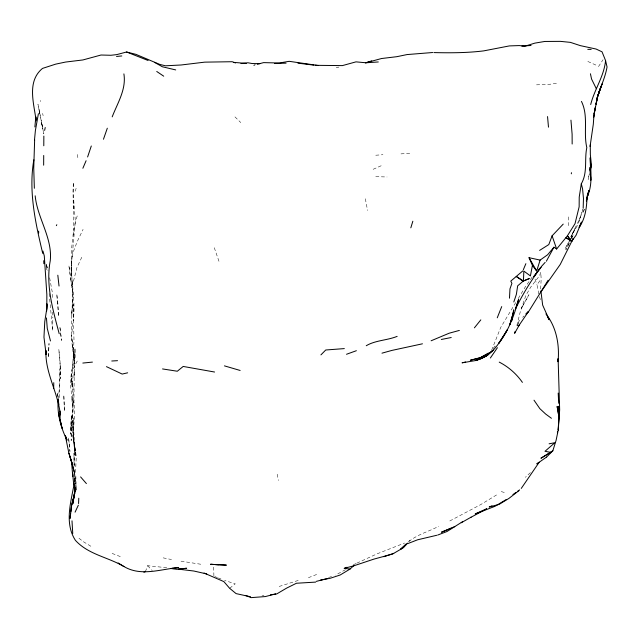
<?xml version="1.0" encoding="UTF-8"?>
<svg xmlns="http://www.w3.org/2000/svg" width="639" height="639" viewBox="0 0 639 639"><rect width="100%" height="100%" fill="white"/><g stroke="black" fill="none" stroke-linecap="round" stroke-linejoin="round"><path stroke-width="0.48" stroke-dasharray="3.19 2.4" d="M74.14 465.2L73.932 453.466L74.076 465.2M71.368 415.342L70.594 434.2L71.368 415.342L71.185 440.614L71.209 424.975L71.097 430.798M74.627 481.534L74.715 477.581M75.098 357.64L74.987 347.832L74.659 367.625L73.397 351.322L74.292 359.302C70.354 339.141 70.801 318.677 72.878 298.405L71.648 315.474L72.806 305.274L72.694 288.612L72.974 297.654C72.127 280.441 70.394 263.22 71.864 245.967C75.402 224.832 72.151 203.474 73.389 182.251L73.11 192.179L75.322 221.038L71.089 268.572L71.536 274.978L71.296 265.001C71.448 283.652 75.737 302.263 73.213 320.994L73.158 304.316L73.996 340.443L71.776 384.358L71.552 374.582L73.501 357.289L73.597 347.416L74.659 367.625L73.884 377.713L74.252 370.932L73.876 404.247L73.757 401.284L74.787 410.813L73.349 432.539L73.789 417.962L73.493 427.906L75.41 455.248L73.477 437.755L75.322 453.786C75.33 443.865 70.809 434.256 72.654 424.32L73.613 440.63L72.902 434.089L76.305 456.581L75.53 472.373M73.405 208.777L73.86 198.793M74.827 482.046L75.043 477.501L74.499 481.335M76.001 484.689L75.873 476.263M540.658 288.988L541.169 278.987L540.754 272.27L539.62 275.625L530.705 287.159L525.881 295.33L520.234 311.992L516.512 326.849M74.619 483.627L75.043 477.501M71.999 332.056L72.798 321.968M58.309 399L59.643 385.557L59.93 368.775L59.603 399.351M75.027 352.081L73.325 365.029L71.68 370.588L70.258 382.665L73.014 408.361M73.046 235.432L74.667 225.08L77.638 214.321M73.461 281.288L76.92 267.621L82.303 256.119M71.336 262.493L73.181 252.078L77.327 241.342L83.086 229.345M589.35 173.72L588.152 179.399L589.406 173.984M75.346 191.125L76.121 188.249M582.912 209.52L578.087 224.409L570.867 236.789L580.651 216.781L579.07 220.303L582.928 209.416M517.342 325.794L519.315 320.403L517.167 325.986M145.412 571.665L147.625 565.707L168.392 567.903M491.671 350.132L500.712 327.448L516.184 301.808M575.156 228.546L571.114 236.398L575.268 228.283M569.461 242.908L565.858 249.737L569.7 241.901M571.809 237.812L573.367 234.417L571.41 238.427M73.181 368.767L77.359 360.795M570.339 239.641L572.352 235.871L569.964 240.032M569.485 240.863L565.188 248.347L569.405 241.222M518.325 298.453L525.466 286.647L532.591 276.479M598.479 66.6L603.04 59.739M538.853 293.956L536.968 284.754L541.169 278.987M493.3 348.311L495.161 346.066L493.3 348.287M408.76 541.624C417.331 534.46 428.969 531.472 438.809 526.256M530.378 472.66L525.378 477.301M522.67 317.303L524.06 315.93M408.704 541.433L410.062 540.131M229.665 588.319L235.232 583.822L224.577 580.452M496.527 494.961L480.776 504.554L449.297 521.224M345.523 569.668L335.651 575.052M356.874 563.151L376.922 553.909L404.575 543.046M373.144 169.295L383.025 164.934M353.335 564.676L356.051 563.574M308.421 577.696L317.647 574.078M298.205 580.444L278.58 586.65M328.51 577.52L332.112 576.362M336.218 67.766L338.91 67.071M556.417 83.374L548.893 84.388L536.057 84.851M262.03 595.883L263.947 595.668M400.98 153.895L410.126 153.192M375.772 155.229L382.945 154.702M375.756 176.644L387.034 176.987M200.742 564.237L180.214 561.042M163.193 557.863L171.484 559.54M501.248 491.559L504.77 492.645M112.113 553.414L121.937 557.24M214.8 576.554L217.46 577.616M218.354 577.976L221.022 579.038M587.84 61.464L597.777 65.921M90.858 546.257L83.366 541.712L77.151 536.776M234.968 116.881L240.775 122.584M147.625 565.707L152.234 570.563M214.289 247.716L219.057 261.551M535.043 279.123L536.968 284.754M539.412 296.648L540.65 300.338M46.312 264.794L47.933 270.441M46.447 264.993L47.51 268.604L46.264 264.091M42.581 113.415L43.156 115.667M46.359 266.759L46.919 269.498L46.351 266.583M277.198 474.226L278.444 480.448M365.34 198.753L367.569 210.463M49.626 277.797L52.542 293.597L52.606 297.51M77.391 154.478L78.142 159.758M57.893 397.019L57.27 392.29L57.877 397.059M69.076 442.635L68.557 437.579L69.931 451.358M69.228 444.217L69.947 451.501M49.155 293.541L52.694 330.778L52.821 317.04M71.935 398.84C73.173 417.754 72.558 436.669 75.13 455.527L74.42 441.309L75.019 450.974L74.667 444.233L74.851 467.708M40.297 100.427L40.377 101.577M75.921 483.611L75.61 477.732L75.666 484.402M72.279 281.895L72.526 287.502M52.686 312.199L52.765 315.107M213.682 567.105L213.905 576.202M568.622 216.885L568.79 226.797M72.75 397.754L71.943 424.48L73.884 400.405L72.582 381.108L72.75 397.754M60.202 365.692L60.457 378.695L59.954 358.926L58.812 349.429L60.202 365.692M48.82 347.816L48.444 357.776L49.019 343.486L48.82 347.816M584.278 209.249L583.127 213.051L584.262 209.272M522.263 306.648L521.408 308.341L528.932 294.755L522.263 306.648M255.488 64.763L253.691 65.242L255.472 64.787M42.334 126.338L37.957 104.149L43.843 133.894L41.383 121.977L42.334 126.338M71.081 281.424L68.876 265.409L71.872 288.021L71.081 281.424M61.025 335.898L59.834 326.417L61.424 340.475L61.025 335.898M39.474 113.43L39.115 110.235L39.474 113.43M57.853 303.493L56.775 293.98L58.636 316.617L57.853 303.493M72.83 348.263L71.616 335.179L72.83 348.263M74.867 481.686L74.715 479.761L74.851 481.654M74.787 480.72L74.611 477.9L74.787 480.72M72.127 386.707L71.552 374.582L72.127 386.707M64.219 404.687L63.804 394.966L64.419 411.468L64.219 404.687"/><path stroke-width="0.96" d="M43.787 145.78L43.843 136.059M43.652 165.189L43.716 155.477M558.111 358.655L559.668 409.839L558.254 429.967L556.058 440.487L552.839 450.783L546.625 457.021M53.684 388.52L53.756 382.681M558.087 358.838L558.047 361.738C559.652 345.076 556.569 327.336 545.946 313.957M583.167 208.314L583.471 198.378L582.568 188.809L581.298 183.824C587.84 172.538 584.246 159.574 586.81 147.633C583.207 132.305 588.671 116.09 581.458 101.409M78.573 503.548L78.773 498.204M46.974 304.699L46.567 311.273L46.959 303.749M75.059 487.469L74.803 492.397L72.766 503.899L75.09 490.512M509.483 298.197L509.97 288.86L511.911 283.373L510.785 281.112L522.886 270.832M34.498 139.909L35.385 130.58L38.404 113.686M587.145 195.742C586.698 206.78 585.707 217.987 579.198 227.356M34.881 126.945L35.816 116.809L36.104 119.653M60.074 417.427L60.058 411.029M58.205 399.942C56.975 413.896 60.897 427.771 67.015 440.215L65.913 436.613M571.322 173.808L571.442 172.69M70.617 513.724L70.058 518.421L71.616 505.273L74.691 493.46L71.616 505.273L70.833 511.847M71.999 520.825L72.75 533.469M74.228 483.244C71.089 502.03 64.148 522.726 75.386 540.322C88.39 554.604 107.991 557.096 123.862 566.489L124.142 566.641C141.163 576.682 160.613 569.141 178.672 567.568L170.972 568.51L176.747 569.317L186.644 568.255L178.305 569.141L193.825 571.018L206.716 573.934M590.053 146.523L593.296 124.278L593.974 114.996L593.615 117.328L595.468 106.913L594.022 114.205L597.521 97.32M33.851 159.806C28.356 191.149 35.457 222.907 42.717 253.379M75.106 489.426L73.006 500.824L74.372 495.481M433.897 52.582C450.519 52.965 467.301 52.925 483.811 50.864L509.363 45.912L519.267 45.577L525.034 46.168L534.923 43.109L544.819 41.455L560.491 41.367L570.403 42.366L580.332 45.633L596.035 49.019L602.034 51.823L605.572 60.577C604.063 76.273 594.43 89.428 590.7 104.532M590.196 170.397L591.347 164.255L590.356 154.718L590.26 144.901M581.298 183.824L579.222 197.108L579.142 206.804L575.02 223.666L567.392 235.855L556.641 249.01L553.949 247.213L547.575 254.801L540.123 260.089L529.028 257.693L532.423 265.457L530.41 275.92L523.852 271.096L523.421 280.928L517.67 285.841L516.352 294.435L513.804 301.975M44.626 130.388L45.225 127.504M590.148 169.934L591.347 164.255L590.516 169.798L590.228 157.761C590.548 170.669 592.928 184.16 587.409 196.389L588.783 190.742L586.386 201.325M597.521 97.256L595.971 104.301C598.072 91.337 604.853 79.883 607.05 66.967L605.572 60.577M515.026 331.569L514.619 333.35L519.619 324.412L518.708 325.834L528.517 311.497L525.913 314.076M586.346 200.798L588.783 190.742M410.821 227.827L412.842 221.206M532.423 265.457L536.672 271L540.123 260.089M87.607 156.97L91.297 145.988M103.462 139.246L107.312 128.215M563.223 224.105L552.096 235.823L548.805 244.569L539.612 250.4M497.254 317.807L501.719 306.592M112.2 116.865C117.496 103.071 126.442 89.34 123.894 73.892M523.349 269.682L525.873 263.675M82.878 168.265L86.089 160.732M75.075 512.166L78.341 505.185M573.087 238.714L560.267 264.394L541.6 290.961M579.118 227.196L581.562 222.052L576.035 235.288L571.593 241.414L566.002 237.644L571.785 241.35L567.392 235.855L571.593 241.414L573.119 238.547M56.336 225.663L56.815 224.728M546.353 261.223L553.949 247.213M533.98 276.312L540.634 267.781C530.889 280.681 522.542 294.667 515.338 309.14L518.628 299.236C514.347 314.899 508.804 330.371 498.739 343.351L507.494 329.556C501.471 339.261 495.84 349.884 485.944 356.243L476.071 360.476L462.037 362.824L465.631 362.017M521.264 488.412L539.212 462.221L536.808 463.906L546.481 457.125M548.11 280.241L528.932 311.105L526.153 313.861M490.369 358L497.422 347.688M533.789 276.567L536.568 273.005M474.402 327.839L480.816 319.867M407.466 543.118L403.568 547.607L392.602 554.029L373.927 559.109L354.158 565.699L344.269 568.359L350.044 569.045L354.054 565.395M541.161 266.767L545.139 262.389M320.922 354.885L325.738 349.996L344.325 348.598M538.493 269.882L541.129 267.222L538.31 269.946M405.981 544.053L400.541 549.292L406.684 544.164M484.785 355.987L481.822 358.399L476.071 360.476L486.423 355.931L481.822 358.399L479.122 358.998M518.812 490.728L508.956 498.388L499.091 504.395L489.202 506.983L491.958 505.856M550.778 452.364L552.839 450.783L540.913 458.235L550.778 452.364L545.003 451.294L554.852 442.715L549.093 443.809M506.304 499.506L494.961 506.32L475.2 513.932L486.559 508.852M512.941 494.554L515.913 492.477M517.398 491.439L519.619 489.881M366.251 345.731C375.412 340.236 387.17 340.435 397.154 336.37M462.524 521.72L447.004 531.504L437.691 535.051M350.044 569.045L340.18 574.996L330.291 578.247L320.395 580.132M488.364 353.071L480.193 357.784L470.304 360.26L485.944 356.243L480.193 357.784L490.065 352.704L493.268 350.244L490.816 351.658M461.214 522.758L471.087 517.175M470.855 517.326L486.599 508.892M431.125 340.779L449.185 333.207L459.361 330.419M454.752 526.6L441.469 532.207L451.342 528.11M327.551 578.487L316.265 581.386M344.269 568.359L346.993 567.256M407.682 543.645L417.563 539.803L436.772 535.274M346.498 354.27L356.378 350.707M143.879 572.201L145.412 571.665M383.815 556.721L393.704 553.358M317.056 65.498L315.323 65.322L342.392 65.609L355.987 61.863L365.899 62.766L381.547 58.524L396.827 56.687L407.099 54.563L432.667 52.518M365.364 62.902L371.658 60.905M381.978 353.167L391.867 350.42L422.459 343.806M235.527 62.965L232.229 61.719L204.728 62.143L181.085 64.994L165.421 65.801L159.646 64.371L135.915 54.347L126.586 51.999L116.697 54.627L110.93 55.273L101.026 55.018L82.886 59.954L65.585 62.055L55.697 64.132L42.478 68.413C26.542 81.64 34.027 103.462 36.135 120.859M257.285 64.283L263.58 62.622L279.259 63.005L289.147 61.32L318.565 65.553M275.681 593.887L265.385 596.562L251.167 597.633L245.384 595.396M127.64 372.817L122.177 374.063L106.449 366.642M441.325 339.469L451.222 337.52M270.425 594.845L276.727 593.943L286.591 588.128L296.464 583.247L315.65 582.105M240.975 63.565L247.908 62.774L252.157 63.533L259.929 63.644M82.822 363.056L92.431 362.105M116.53 56.456L121.777 55.952M521.839 46.088L531.041 45.473M365.947 62.782L378.312 61.959M111.769 361.003L117.528 360.676M274.642 63.461L286.088 63.141M587.792 49.355L591.171 49.387M210.574 564.317L226.254 565.116L210.574 564.317L218.666 564.732M175.717 69.923L162.346 66.76L154.486 62.326M297.91 63.157L313.805 65.122M233.642 62.374L246.287 63.413M250.52 596.77L236.079 593.607L229.665 588.319L223.85 581.594L204.089 573.055M172.163 568.367L174.056 568.598M214.576 372.026L183.193 366.443L177.322 371.235L162.538 368.935M224.441 365.867L240.144 370.46M126.586 51.999L148.08 60.489M499.235 362.113C508.468 366.826 516.472 373.903 522.406 382.378M118.151 562.951L123.942 566.553M156.739 71.48L163.72 76.185M551.433 418.289L545.634 414.024L539.835 408.64L534.004 400.19M80.594 476.902L86.401 483.587M529.028 257.693L536.672 271M547.288 316.457L549.173 319.756L542.647 305.075L540.898 290.881M596.307 88.693L591.546 79.012L590.436 73.773M60.314 414.895C58.333 392.937 45.049 373.232 45.928 350.763M552.096 235.823L556.641 249.01M59.203 333.734C52.989 310.171 45.577 285.234 50.257 260.744C52.662 237.876 37.334 218.195 35.177 195.814M68.892 453.171L71.888 462.724L68.892 453.171L65.274 435.526M75.45 489.386L73.565 483.116L72.662 473.299M50.481 340.962L47.254 328.382L46.455 317.918M70.026 456.821L74.34 472.189L74.899 477.014M42.949 251.071L44.291 255.896L46.847 294.499L46.815 308.469L44.762 321.681L43.963 337.176L46.152 354.637L46 350.739M71.983 463.067L74.34 472.189M71.512 461.23L72.766 476.518L72.694 473.587M58.269 399.862L58.524 401.747M58.245 399.918L58.852 404.687M57.822 275.209L59.028 286.024M570.946 120.148L572.113 134.206L572.161 144.023M547.543 116.57L548.486 127.161M75.841 485.416L76.209 489.825M43.7 260.72L43.867 263.715M558.198 393.065L558.71 403.289M34.354 188.273L33.739 168.209L34.65 139.709M38.612 231.11L38.691 233.019M557.456 431.477L557.456 433.21M558.821 417.539L558.254 429.967L558.821 417.539L558.558 406.332L558.821 417.539M513.724 309.987L511.575 321.097L513.724 309.987M513.037 313.805L509.826 324.636L513.037 313.805M600.085 88.805L597.984 95.499L602.042 83.957L596.514 99.748L600.085 88.805M489.578 352.744L487.717 354.972L489.578 352.76M529.172 278.628L523.021 281.192L516.232 276.431L523.421 280.928L529.172 278.628M62.015 428.058L58.413 412.474L62.015 428.058M557.919 410.454L557.112 406.444L558.79 416.109L557.919 410.454M75.514 491.119L75.314 488.284L75.514 491.119M590.676 177.802L590.005 167.45L590.779 180.278L590.676 177.802"/></g></svg>
